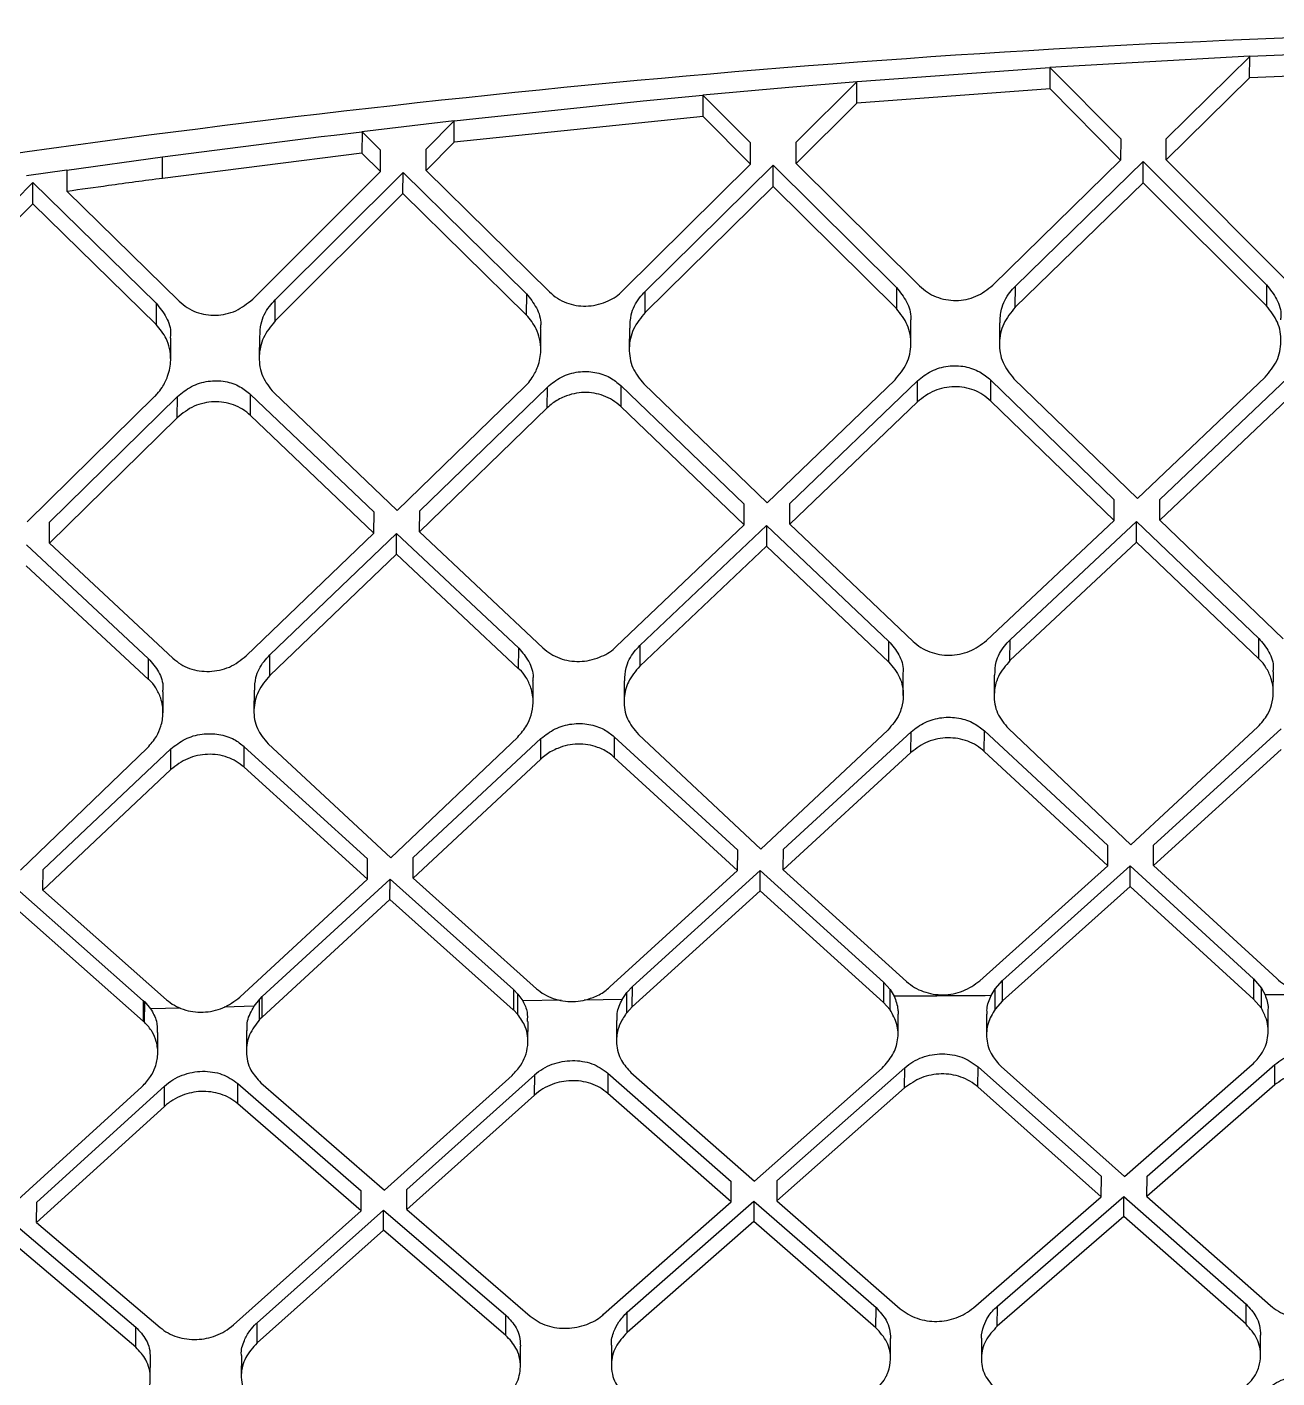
# Model space of a CAD drawing. Extents: x 943 to 1030, y 781 to 934.
# Drawn here: x 1007.614 to 1008.82, y 879.536 to 880.84 of the extents above; entities that cross this region are included whole.
import ezdxf

# ---------------------------------------------------------------- set-up
doc = ezdxf.new("R2010")
doc.units = 0
doc.header["$MEASUREMENT"] = 0
doc.layers.add('1', color=4, linetype='Continuous')

# ---------------------------------------------------------------- blocks, each defined once
blk = doc.blocks.new('AIRA')
at = {"layer": '1', "color": 3, "linetype": 'Continuous', "lineweight": 25}
for p, q in [((65.4231, 77.635), (65.616, 77.6458)), ((65.5353, 77.566), (65.6161, 77.6456)), ((65.6157, 77.6248), (65.6158, 77.6453)), ((65.616, 77.6456), (65.7647, 77.6516)), ((65.2371, 77.6211), (65.423, 77.6347)), ((65.423, 77.6348), (65.4913, 77.5657)), ((65.4232, 77.614), (65.4233, 77.6345)), ((65.7648, 77.6307), (65.6157, 77.6248)), ((65.1713, 77.6158), (65.237, 77.6213)), ((65.1784, 77.5626), (65.2372, 77.6211)), ((65.2368, 77.6003), (65.2369, 77.6209)), ((65.6157, 77.6248), (65.5352, 77.5455)), ((65.0307, 77.6024), (65.0883, 77.608)), ((65.0883, 77.6082), (65.1713, 77.6158)), ((65.1343, 77.5619), (65.0883, 77.6081)), ((65.0884, 77.5873), (65.0885, 77.6079)), ((65.4232, 77.614), (65.2368, 77.6003)), ((65.4912, 77.5453), (65.4232, 77.614)), ((64.8692, 77.5854), (65.0307, 77.6024)), ((65.2368, 77.6003), (65.1783, 77.5421)), ((64.7593, 77.573), (64.8484, 77.5834)), ((64.8485, 77.5832), (64.8213, 77.5559)), ((65.0884, 77.5873), (64.8482, 77.5625)), ((64.8482, 77.5625), (64.8483, 77.583)), ((64.8485, 77.5831), (64.8692, 77.5854)), ((65.1342, 77.5415), (65.0884, 77.5873)), ((64.567, 77.5484), (64.7201, 77.568)), ((64.7201, 77.568), (64.7325, 77.5695)), ((64.7325, 77.5695), (64.7593, 77.5727)), ((64.7594, 77.5728), (64.7773, 77.5549)), ((64.7595, 77.5727), (64.7594, 77.5521)), ((65.4913, 77.5657), (65.4912, 77.5453)), ((65.5352, 77.5455), (65.5353, 77.566)), ((64.7594, 77.5521), (64.5669, 77.5277)), ((64.7772, 77.5344), (64.7594, 77.5521)), ((64.7772, 77.5344), (64.7773, 77.5549)), ((64.8482, 77.5625), (64.8212, 77.5354)), ((64.8212, 77.5354), (64.8213, 77.556)), ((65.1342, 77.5415), (65.1343, 77.5619)), ((65.1782, 77.5421), (65.1783, 77.5626)), ((64.4748, 77.5357), (64.5669, 77.5484)), ((64.5669, 77.5277), (64.567, 77.5483)), ((65.011, 77.4196), (65.1343, 77.5415)), ((65.0327, 77.4187), (65.156, 77.5404)), ((65.1559, 77.5199), (65.156, 77.5403)), ((65.156, 77.5403), (65.275, 77.4224)), ((65.1782, 77.5421), (65.2973, 77.4239)), ((65.368, 77.4247), (65.4912, 77.5453)), ((65.3897, 77.4236), (65.513, 77.544)), ((65.5129, 77.544), (65.6319, 77.425)), ((65.5129, 77.5235), (65.513, 77.5439)), ((65.5352, 77.5455), (65.6542, 77.4263)), ((64.4359, 77.5305), (64.4747, 77.536)), ((64.475, 77.5151), (64.4751, 77.5357)), ((64.654, 77.4111), (64.7772, 77.5344)), ((64.6757, 77.4105), (64.799, 77.5335)), ((64.7989, 77.513), (64.799, 77.5335)), ((64.799, 77.5335), (64.918, 77.4164)), ((64.8212, 77.5354), (64.9403, 77.4181)), ((64.3186, 77.3992), (64.4419, 77.5236)), ((64.4418, 77.503), (64.4419, 77.5235)), ((64.4419, 77.5236), (64.5609, 77.4072)), ((64.475, 77.5151), (64.5832, 77.4091)), ((64.7989, 77.513), (64.6756, 77.3901)), ((64.9179, 77.3961), (64.7989, 77.513)), ((65.1559, 77.5199), (65.0326, 77.3984)), ((65.2749, 77.4021), (65.1559, 77.5199)), ((65.5129, 77.5235), (65.3896, 77.4033)), ((65.6319, 77.4047), (65.5129, 77.5235)), ((64.4418, 77.503), (64.3185, 77.3787)), ((64.5608, 77.3868), (64.4418, 77.503)), ((65.275, 77.4224), (65.2749, 77.4021)), ((65.3896, 77.4033), (65.3897, 77.4236)), ((65.632, 77.425), (65.6319, 77.4047)), ((64.6756, 77.3901), (64.6757, 77.4105)), ((64.918, 77.4164), (64.9179, 77.3961)), ((65.0326, 77.3984), (65.0327, 77.4187)), ((64.561, 77.4072), (64.5609, 77.3868)), ((64.9319, 77.3624), (64.932, 77.3827)), ((65.0174, 77.3832), (65.0173, 77.3629)), ((65.2889, 77.3684), (65.289, 77.3887)), ((65.3744, 77.3883), (65.3743, 77.3681)), ((64.5749, 77.3532), (64.575, 77.3735)), ((64.6604, 77.3748), (64.6603, 77.3544)), ((65.2736, 77.3332), (65.1504, 77.2147)), ((65.1721, 77.2141), (65.2953, 77.3323)), ((65.2952, 77.3121), (65.2953, 77.3323)), ((65.366, 77.3331), (65.4851, 77.2176)), ((65.366, 77.3129), (65.3661, 77.3331)), ((65.3883, 77.3344), (65.5074, 77.2187)), ((65.5074, 77.2187), (65.6306, 77.3358)), ((65.5291, 77.2179), (65.6523, 77.3348)), ((64.4363, 77.1962), (64.5596, 77.3176)), ((64.458, 77.1961), (64.5813, 77.3171)), ((64.5812, 77.2968), (64.5813, 77.3171)), ((64.6519, 77.2989), (64.652, 77.3192)), ((64.652, 77.3192), (64.7711, 77.2056)), ((64.6743, 77.321), (64.7934, 77.2072)), ((64.7934, 77.2072), (64.9166, 77.327)), ((64.8151, 77.2068), (64.9383, 77.3264)), ((64.9382, 77.3062), (64.9383, 77.3264)), ((65.009, 77.3278), (65.1281, 77.2134)), ((65.009, 77.3278), (65.009, 77.3076)), ((65.1504, 77.2147), (65.0313, 77.3294)), ((64.9382, 77.3062), (64.815, 77.1867)), ((65.128, 77.1933), (65.009, 77.3076)), ((65.2952, 77.3121), (65.172, 77.194)), ((65.485, 77.1975), (65.366, 77.3129)), ((65.6522, 77.3146), (65.529, 77.1978)), ((64.5812, 77.2968), (64.458, 77.1759)), ((64.771, 77.1855), (64.6519, 77.2989)), ((65.128, 77.1933), (65.1281, 77.2134)), ((65.172, 77.194), (65.1721, 77.2141)), ((65.485, 77.1975), (65.4851, 77.2176)), ((65.529, 77.1978), (65.5291, 77.2179)), ((64.771, 77.1855), (64.7711, 77.2056)), ((64.815, 77.1867), (64.8151, 77.2068)), ((64.4579, 77.1759), (64.458, 77.196)), ((64.815, 77.1867), (64.934, 77.0747)), ((65.0047, 77.0762), (65.128, 77.1933)), ((65.0276, 77.077), (65.1497, 77.1928)), ((65.1497, 77.1927), (65.1496, 77.1727)), ((65.1497, 77.1928), (65.2676, 77.081)), ((65.172, 77.194), (65.291, 77.081)), ((65.3617, 77.0818), (65.485, 77.1975)), ((65.3846, 77.0824), (65.5067, 77.1968)), ((65.5066, 77.1767), (65.5067, 77.1967)), ((65.5067, 77.1968), (65.6246, 77.0839)), ((65.529, 77.1978), (65.648, 77.0836)), ((64.4357, 77.1742), (64.5536, 77.0643)), ((64.4579, 77.1759), (64.577, 77.0647)), ((64.6477, 77.067), (64.771, 77.1855)), ((64.6706, 77.068), (64.7927, 77.1852)), ((64.7926, 77.1651), (64.7927, 77.1852)), ((64.7927, 77.1852), (64.9106, 77.0745)), ((65.5066, 77.1767), (65.3845, 77.0625)), ((65.6245, 77.064), (65.5066, 77.1767)), ((64.7926, 77.1651), (64.6705, 77.0481)), ((64.9105, 77.0545), (64.7926, 77.1651)), ((65.1496, 77.1727), (65.0275, 77.0571)), ((65.1496, 77.1727), (65.2675, 77.0611)), ((64.5535, 77.0443), (64.4356, 77.154)), ((65.3845, 77.0625), (65.3846, 77.0824)), ((65.6245, 77.064), (65.6246, 77.0839)), ((64.9105, 77.0545), (64.9106, 77.0745)), ((65.0276, 77.077), (65.0275, 77.0571)), ((65.2675, 77.0611), (65.2676, 77.0811)), ((64.5535, 77.0443), (64.5536, 77.0643)), ((64.6705, 77.0481), (64.6706, 77.068)), ((65.0124, 77.043), (65.0123, 77.0231)), ((65.2815, 77.0288), (65.2816, 77.0487)), ((65.3694, 77.0485), (65.3693, 77.0287)), ((65.6385, 77.0316), (65.6386, 77.0515)), ((64.5675, 77.0122), (64.5676, 77.0322)), ((64.6553, 77.0338), (64.6552, 77.0138)), ((64.9245, 77.0224), (64.9246, 77.0423)), ((65.026, 76.9913), (65.1442, 76.8804)), ((65.1442, 76.8804), (65.2666, 76.9954)), ((65.1659, 76.8804), (65.2891, 76.9937)), ((65.289, 76.9739), (65.2891, 76.9937)), ((65.3597, 76.9747), (65.3598, 76.9946)), ((65.3598, 76.9946), (65.4789, 76.8842)), ((65.383, 76.9968), (65.5012, 76.8847)), ((65.5012, 76.8847), (65.6236, 76.9984)), ((65.5229, 76.8845), (65.6461, 76.9965)), ((64.4301, 76.8604), (64.5526, 76.9784)), ((64.6457, 76.9596), (64.6458, 76.9794)), ((64.6458, 76.9794), (64.7649, 76.8712)), ((64.6689, 76.9822), (64.7871, 76.8722)), ((64.7872, 76.8722), (64.9096, 76.9887)), ((64.8089, 76.8725), (64.9321, 76.9873)), ((64.932, 76.9674), (64.9321, 76.9873)), ((65.0028, 76.9888), (65.0027, 76.969)), ((65.0028, 76.9888), (65.1219, 76.8796)), ((64.4518, 76.8608), (64.5751, 76.9772)), ((64.575, 76.9573), (64.5751, 76.9772)), ((64.932, 76.9674), (64.8088, 76.8527)), ((65.1218, 76.8599), (65.0027, 76.969)), ((65.289, 76.9739), (65.1658, 76.8606)), ((65.4788, 76.8645), (65.3597, 76.9747)), ((65.646, 76.9766), (65.5228, 76.8648)), ((64.575, 76.9573), (64.4517, 76.841)), ((64.7648, 76.8515), (64.6457, 76.9596)), ((65.1218, 76.8599), (65.1219, 76.8796)), ((65.1658, 76.8606), (65.1659, 76.8804)), ((65.4788, 76.8645), (65.4789, 76.8842)), ((65.5228, 76.8648), (65.5229, 76.8845)), ((64.4517, 76.841), (64.4518, 76.8608)), ((64.7648, 76.8515), (64.7649, 76.8712)), ((64.8088, 76.8527), (64.8089, 76.8725)), ((65.1658, 76.8606), (65.2848, 76.7527)), ((65.3555, 76.7536), (65.4788, 76.8645)), ((65.3773, 76.7537), (65.5005, 76.8643)), ((65.5004, 76.8445), (65.5005, 76.8642)), ((65.5005, 76.8643), (65.6195, 76.7554)), ((65.5228, 76.8648), (65.6418, 76.7556)), ((64.6415, 76.7377), (64.7648, 76.8515)), ((64.6632, 76.7383), (64.7865, 76.8517)), ((64.7864, 76.832), (64.7865, 76.8517)), ((64.7865, 76.8517), (64.9055, 76.7452)), ((64.8088, 76.8527), (64.9278, 76.7459)), ((64.9985, 76.7476), (65.1218, 76.8599)), ((65.0203, 76.7479), (65.1435, 76.8599)), ((65.1434, 76.8402), (65.1435, 76.8599)), ((65.1435, 76.8599), (65.2625, 76.7522)), ((64.4295, 76.8398), (64.5485, 76.7343)), ((64.4517, 76.841), (64.5708, 76.7353)), ((65.1434, 76.8402), (65.0202, 76.7283)), ((65.2624, 76.7327), (65.1434, 76.8402)), ((65.5004, 76.8445), (65.3772, 76.7341)), ((65.6194, 76.7358), (65.5004, 76.8445)), ((64.7864, 76.832), (64.6632, 76.7186)), ((64.9054, 76.7256), (64.7864, 76.832)), ((64.5484, 76.7147), (64.4294, 76.82)), ((64.9055, 76.7452), (64.9099, 76.7407)), ((64.9055, 76.7452), (64.9055, 76.7256)), ((65.015, 76.7424), (65.0203, 76.7479)), ((65.0202, 76.7283), (65.0203, 76.7479)), ((65.2625, 76.7523), (65.2689, 76.7452)), ((65.2625, 76.7523), (65.2625, 76.7327)), ((65.2688, 76.7256), (65.2689, 76.7452)), ((65.2689, 76.7452), (65.2728, 76.7386)), ((65.3663, 76.7393), (65.3702, 76.7459)), ((65.3701, 76.7263), (65.3702, 76.746)), ((65.3702, 76.7459), (65.3773, 76.7537)), ((65.3772, 76.7341), (65.3773, 76.7537)), ((65.6195, 76.7554), (65.6194, 76.7358)), ((65.6195, 76.7554), (65.6271, 76.7465)), ((65.627, 76.727), (65.6271, 76.7465)), ((65.6271, 76.7465), (65.6305, 76.7399)), ((64.5485, 76.7343), (64.5484, 76.7147)), ((64.5485, 76.7344), (64.5498, 76.7331)), ((64.5497, 76.7135), (64.5498, 76.7331)), ((64.5498, 76.7332), (64.5555, 76.7265)), ((64.6553, 76.7289), (64.6608, 76.7359)), ((64.6606, 76.7162), (64.6607, 76.7358)), ((64.6608, 76.7359), (64.6632, 76.7383)), ((64.6631, 76.7186), (64.6632, 76.7383)), ((64.9098, 76.7211), (64.9099, 76.7407)), ((64.9099, 76.7407), (64.9145, 76.7341)), ((64.9514, 76.7347), (64.9145, 76.7341)), ((65.0104, 76.7356), (64.9739, 76.735)), ((65.0104, 76.7356), (65.015, 76.7424)), ((65.0149, 76.7227), (65.015, 76.7424)), ((65.2688, 76.7256), (65.2625, 76.7327)), ((65.3772, 76.7341), (65.3701, 76.7263)), ((65.627, 76.727), (65.6194, 76.7358)), ((64.5844, 76.7272), (64.5555, 76.7265)), ((64.6553, 76.7289), (64.6265, 76.7282)), ((64.6631, 76.7186), (64.6606, 76.7162)), ((64.9098, 76.7211), (64.9055, 76.7256)), ((65.0202, 76.7283), (65.0149, 76.7227)), ((65.2765, 76.7017), (65.2766, 76.7214)), ((65.362, 76.7213), (65.3619, 76.7017)), ((65.6335, 76.7048), (65.6336, 76.7244)), ((64.5497, 76.7135), (64.5484, 76.7147)), ((64.648, 76.7055), (64.6479, 76.6858)), ((64.9195, 76.6948), (64.9196, 76.7144)), ((65.005, 76.7153), (65.0049, 76.6957)), ((64.5625, 76.684), (64.5626, 76.7036)), ((65.0189, 76.665), (65.138, 76.5601)), ((65.138, 76.5601), (65.2612, 76.6694)), ((65.1597, 76.5606), (65.283, 76.6697)), ((65.2829, 76.6502), (65.283, 76.6697)), ((65.3536, 76.6511), (65.3537, 76.6706)), ((65.3537, 76.6706), (65.4727, 76.5647)), ((65.3759, 76.6709), (65.495, 76.5647)), ((65.495, 76.5647), (65.6182, 76.6727)), ((65.5167, 76.565), (65.6399, 76.6727)), ((65.6399, 76.6532), (65.6399, 76.6727)), ((64.4457, 76.54), (64.5689, 76.652)), ((64.5688, 76.6324), (64.5689, 76.652)), ((64.6396, 76.6545), (64.7587, 76.551)), ((64.6396, 76.6349), (64.6396, 76.6545)), ((64.6619, 76.6552), (64.781, 76.5515)), ((64.781, 76.5515), (64.9042, 76.6623)), ((64.8027, 76.5523), (64.926, 76.6628)), ((64.9259, 76.6433), (64.926, 76.6628)), ((64.9967, 76.6645), (64.9966, 76.6449)), ((64.9967, 76.6645), (65.1157, 76.5598)), ((65.6399, 76.6532), (65.5166, 76.5455)), ((64.424, 76.5389), (64.5472, 76.6513)), ((64.9259, 76.6433), (64.8026, 76.5328)), ((65.1156, 76.5403), (64.9966, 76.6449)), ((65.2829, 76.6502), (65.1596, 76.5411)), ((65.4726, 76.5452), (65.3536, 76.6511)), ((64.5688, 76.6324), (64.4456, 76.5204)), ((64.7586, 76.5315), (64.6396, 76.6349)), ((65.4726, 76.5452), (65.4727, 76.5647)), ((65.5166, 76.5455), (65.5167, 76.565)), ((64.7586, 76.5315), (64.7587, 76.551)), ((64.8026, 76.5328), (64.8027, 76.5523)), ((65.1156, 76.5403), (65.1157, 76.5598)), ((65.1597, 76.5606), (65.1596, 76.5411)), ((64.4456, 76.5204), (64.4457, 76.5399)), ((64.9924, 76.4318), (65.1156, 76.5403)), ((65.0153, 76.4337), (65.1374, 76.5409)), ((65.1374, 76.5409), (65.1373, 76.5214)), ((65.1374, 76.5409), (65.2553, 76.4382)), ((65.1596, 76.5411), (65.2787, 76.4372)), ((65.3494, 76.4381), (65.4726, 76.5452)), ((65.3723, 76.4397), (65.4944, 76.5455)), ((65.4943, 76.5261), (65.4944, 76.5455)), ((65.4944, 76.5455), (65.6123, 76.4415)), ((65.5166, 76.5455), (65.6357, 76.4403)), ((64.6354, 76.4215), (64.7586, 76.5315)), ((64.6583, 76.4236), (64.7803, 76.5323)), ((64.7803, 76.5323), (64.8983, 76.4308)), ((64.7803, 76.5128), (64.7803, 76.5322)), ((64.8026, 76.5328), (64.9217, 76.4301)), ((65.4943, 76.5261), (65.3722, 76.4203)), ((65.6122, 76.4221), (65.4943, 76.5261)), ((64.4233, 76.5197), (64.5413, 76.4194)), ((64.4456, 76.5204), (64.5647, 76.419)), ((64.7803, 76.5128), (64.6582, 76.4042)), ((64.8982, 76.4114), (64.7803, 76.5128)), ((65.1373, 76.5214), (65.0152, 76.4142)), ((65.2552, 76.4188), (65.1373, 76.5214)), ((64.5412, 76.4), (64.4232, 76.5001)), ((64.8982, 76.4114), (64.8983, 76.4308)), ((65.0152, 76.4142), (65.0153, 76.4337)), ((65.2552, 76.4188), (65.2553, 76.4382)), ((65.3722, 76.4203), (65.3723, 76.4397)), ((65.6122, 76.4221), (65.6123, 76.4415)), ((64.5412, 76.4), (64.5413, 76.4194)), ((64.6582, 76.4042), (64.6583, 76.4236)), ((65.2692, 76.3889), (65.2693, 76.4083)), ((65.3571, 76.4083), (65.357, 76.389)), ((65.6262, 76.3921), (65.6263, 76.4115)), ((64.6431, 76.3919), (64.643, 76.3725)), ((64.9122, 76.3817), (64.9123, 76.4011)), ((65.0001, 76.4021), (65, 76.3827)), ((64.5552, 76.3704), (64.5553, 76.3899))]:
    blk.add_line(p, q, dxfattribs=at)
for points, knots in [([(63.2283, 77.3166), (63.4746, 77.3733), (63.9672, 77.4865), (64.7177, 77.5975), (65.4732, 77.6638), (66.2315, 77.6787), (66.9891, 77.6412), (67.7423, 77.5527), (68.4891, 77.4199), (68.9782, 77.2927), (69.2227, 77.2292)], [0, 0, 0, 0, 0.125001, 0.250001, 0.375003, 0.499997, 0.624991, 0.749994, 0.874996, 1, 1, 1, 1]), ([(64.5669, 77.5277), (64.5496, 77.5254), (64.5189, 77.5213), (64.4883, 77.517), (64.475, 77.5151)], [0, 0, 0, 0, 0.564914, 1, 1, 1, 1]), ([(65.275, 77.4224), (65.2785, 77.418), (65.2856, 77.4092), (65.2895, 77.3968), (65.2886, 77.39), (65.2884, 77.3887)], [0, 0, 0, 0, 0.446392, 0.891842, 1, 1, 1, 1]), ([(65.2973, 77.4239), (65.2997, 77.4218), (65.3045, 77.4176), (65.3132, 77.4132), (65.3225, 77.4105), (65.3324, 77.4096), (65.3423, 77.4107), (65.3551, 77.4145), (65.3628, 77.4206), (65.368, 77.4247)], [0, 0, 0, 0, 0.128792, 0.251243, 0.375718, 0.499275, 0.622345, 0.748046, 1, 1, 1, 1]), ([(65.375, 77.3883), (65.3751, 77.3927), (65.3755, 77.403), (65.3818, 77.4152), (65.3879, 77.4217), (65.3897, 77.4236)], [0, 0, 0, 0, 0.343289, 0.804653, 1, 1, 1, 1]), ([(65.632, 77.425), (65.6355, 77.4205), (65.6426, 77.4116), (65.6465, 77.3992), (65.6456, 77.3925), (65.6454, 77.3912)], [0, 0, 0, 0, 0.448392, 0.895874, 1, 1, 1, 1]), ([(64.5832, 77.4091), (64.5857, 77.407), (64.5906, 77.4028), (64.5994, 77.3985), (64.6088, 77.396), (64.6185, 77.3954), (64.6283, 77.3967), (64.6412, 77.4007), (64.6488, 77.407), (64.654, 77.4111)], [0, 0, 0, 0, 0.129434, 0.255139, 0.377873, 0.498524, 0.62131, 0.747462, 1, 1, 1, 1]), ([(64.661, 77.3747), (64.6611, 77.379), (64.6614, 77.3893), (64.6676, 77.4016), (64.6738, 77.4084), (64.6757, 77.4105)], [0, 0, 0, 0, 0.330975, 0.792032, 1, 1, 1, 1]), ([(64.918, 77.4164), (64.9215, 77.412), (64.9285, 77.4033), (64.9325, 77.3909), (64.9316, 77.3841), (64.9314, 77.3828)], [0, 0, 0, 0, 0.444415, 0.887856, 1, 1, 1, 1]), ([(64.9403, 77.4181), (64.9427, 77.416), (64.9476, 77.4118), (64.9564, 77.4075), (64.9658, 77.4049), (64.9755, 77.4042), (64.9854, 77.4053), (64.9973, 77.4093), (65.0062, 77.414), (65.0105, 77.419), (65.011, 77.4196)], [0, 0, 0, 0, 0.129844, 0.255699, 0.378287, 0.498422, 0.621796, 0.74847, 0.972363, 1, 1, 1, 1]), ([(65.018, 77.3831), (65.0181, 77.3875), (65.0184, 77.3978), (65.0247, 77.4101), (65.0308, 77.4167), (65.0327, 77.4187)], [0, 0, 0, 0, 0.337055, 0.798126, 1, 1, 1, 1]), ([(64.561, 77.4072), (64.5645, 77.4028), (64.5715, 77.3941), (64.5754, 77.3818), (64.5746, 77.375), (64.5744, 77.3736)], [0, 0, 0, 0, 0.442868, 0.884725, 1, 1, 1, 1]), ([(64.9166, 77.327), (64.9169, 77.3273), (64.9177, 77.328), (64.9203, 77.3307), (64.9247, 77.3366), (64.9301, 77.3474), (64.9325, 77.3603), (64.9312, 77.3726), (64.9273, 77.3847), (64.9215, 77.3918), (64.9179, 77.3961)], [0, 0, 0, 0, 0.014107, 0.042042, 0.139682, 0.293012, 0.50183, 0.652143, 0.785338, 1, 1, 1, 1]), ([(65.0326, 77.3984), (65.0284, 77.3932), (65.0199, 77.3828), (65.0162, 77.3637), (65.0191, 77.3445), (65.0273, 77.3344), (65.0313, 77.3294)], [0, 0, 0, 0, 0.249621, 0.501695, 0.752947, 1, 1, 1, 1]), ([(65.2736, 77.3332), (65.2778, 77.3383), (65.2863, 77.3486), (65.29, 77.3677), (65.287, 77.3868), (65.2789, 77.3971), (65.2749, 77.4021)], [0, 0, 0, 0, 0.249301, 0.501307, 0.752578, 1, 1, 1, 1]), ([(65.3896, 77.4033), (65.3854, 77.3982), (65.3769, 77.3879), (65.3732, 77.3688), (65.3762, 77.3496), (65.3843, 77.3395), (65.3883, 77.3344)], [0, 0, 0, 0, 0.249374, 0.501391, 0.752667, 1, 1, 1, 1]), ([(65.6306, 77.3358), (65.6348, 77.3409), (65.6433, 77.3511), (65.647, 77.3702), (65.644, 77.3894), (65.6359, 77.3996), (65.6319, 77.4047)], [0, 0, 0, 0, 0.249009, 0.500988, 0.752315, 1, 1, 1, 1]), ([(64.5596, 77.3176), (64.5597, 77.3176), (64.56, 77.3179), (64.5608, 77.3186), (64.5632, 77.3212), (64.5676, 77.3272), (64.573, 77.338), (64.5755, 77.3509), (64.5742, 77.3633), (64.5703, 77.3754), (64.5645, 77.3824), (64.5609, 77.3868)], [0, 0, 0, 0, 0.005011, 0.013496, 0.041018, 0.138392, 0.292168, 0.502128, 0.651073, 0.783753, 1, 1, 1, 1]), ([(64.6756, 77.3901), (64.6714, 77.3849), (64.6632, 77.3748), (64.6605, 77.3619), (64.6601, 77.3493), (64.6621, 77.336), (64.6703, 77.326), (64.6743, 77.321)], [0, 0, 0, 0, 0.249826, 0.487158, 0.502141, 0.753305, 1, 1, 1, 1]), ([(65.2953, 77.3323), (65.2996, 77.3358), (65.3081, 77.3426), (65.3245, 77.3473), (65.3409, 77.3469), (65.3554, 77.3419), (65.3626, 77.3359), (65.366, 77.3331)], [0, 0, 0, 0, 0.2125591, 0.4255823, 0.6281828, 0.8240769, 1, 1, 1, 1]), ([(64.5813, 77.3171), (64.5856, 77.3206), (64.5942, 77.3277), (64.6108, 77.3328), (64.6273, 77.3325), (64.6417, 77.3277), (64.6487, 77.3219), (64.652, 77.3192)], [0, 0, 0, 0, 0.215236, 0.43098, 0.635009, 0.830481, 1, 1, 1, 1]), ([(64.9383, 77.3264), (64.9426, 77.3299), (64.9512, 77.3369), (64.9677, 77.3417), (64.9841, 77.3414), (64.9986, 77.3365), (65.0057, 77.3306), (65.0091, 77.3278)], [0, 0, 0, 0, 0.213981, 0.428447, 0.631866, 0.827661, 1, 1, 1, 1]), ([(65.009, 77.3076), (65.0065, 77.3097), (65.0016, 77.3139), (64.9927, 77.3182), (64.9834, 77.3207), (64.9737, 77.3214), (64.9638, 77.3203), (64.9534, 77.3168), (64.9446, 77.3122), (64.9399, 77.3077), (64.9382, 77.3062)], [0, 0, 0, 0, 0.130382, 0.256452, 0.378872, 0.498369, 0.621562, 0.748308, 0.912219, 1, 1, 1, 1]), ([(65.366, 77.3129), (65.3635, 77.315), (65.3587, 77.3192), (65.35, 77.3235), (65.3407, 77.3262), (65.3308, 77.327), (65.3209, 77.3259), (65.3081, 77.3222), (65.3004, 77.3162), (65.2952, 77.3121)], [0, 0, 0, 0, 0.129038, 0.251242, 0.37596, 0.499366, 0.622244, 0.748169, 1, 1, 1, 1]), ([(64.6519, 77.2989), (64.6495, 77.301), (64.6446, 77.3052), (64.6357, 77.3094), (64.6263, 77.3118), (64.6166, 77.3124), (64.6069, 77.3112), (64.594, 77.3071), (64.5864, 77.301), (64.5812, 77.2968)], [0, 0, 0, 0, 0.129984, 0.255949, 0.378591, 0.498667, 0.621257, 0.747618, 1, 1, 1, 1]), ([(65.3699, 77.0485), (65.3701, 77.0528), (65.3705, 77.0626), (65.3767, 77.0743), (65.3827, 77.0805), (65.3846, 77.0824)], [0, 0, 0, 0, 0.343912, 0.795785, 1, 1, 1, 1]), ([(65.6246, 77.0839), (65.6281, 77.0797), (65.6351, 77.0713), (65.6391, 77.0594), (65.6382, 77.0528), (65.638, 77.0515)], [0, 0, 0, 0, 0.445398, 0.890087, 1, 1, 1, 1]), ([(64.9106, 77.0745), (64.9141, 77.0703), (64.9211, 77.0621), (64.9251, 77.0503), (64.9242, 77.0437), (64.924, 77.0423)], [0, 0, 0, 0, 0.441626, 0.882481, 1, 1, 1, 1]), ([(64.934, 77.0747), (64.9364, 77.0726), (64.9412, 77.0686), (64.95, 77.0645), (64.9594, 77.062), (64.9692, 77.0614), (64.9791, 77.0625), (64.9911, 77.0664), (64.9998, 77.0709), (65.0043, 77.0757), (65.0047, 77.0762)], [0, 0, 0, 0, 0.126311, 0.251167, 0.375186, 0.498919, 0.622289, 0.74897, 0.973176, 1, 1, 1, 1]), ([(65.0129, 77.0429), (65.013, 77.0471), (65.0134, 77.0569), (65.0197, 77.0687), (65.0257, 77.075), (65.0276, 77.077)], [0, 0, 0, 0, 0.338222, 0.789856, 1, 1, 1, 1]), ([(65.2676, 77.081), (65.2711, 77.0769), (65.2781, 77.0685), (65.2821, 77.0567), (65.2812, 77.0501), (65.281, 77.0488)], [0, 0, 0, 0, 0.443396, 0.886051, 1, 1, 1, 1]), ([(65.291, 77.081), (65.2935, 77.0789), (65.2982, 77.0749), (65.307, 77.0707), (65.3163, 77.0681), (65.3262, 77.0674), (65.336, 77.0684), (65.3488, 77.072), (65.3566, 77.0779), (65.3617, 77.0818)], [0, 0, 0, 0, 0.128299, 0.251013, 0.375651, 0.499562, 0.6228, 0.748661, 1, 1, 1, 1]), ([(64.5536, 77.0643), (64.5571, 77.0602), (64.564, 77.0521), (64.568, 77.0403), (64.5672, 77.0336), (64.567, 77.0322)], [0, 0, 0, 0, 0.439852, 0.878901, 1, 1, 1, 1]), ([(64.577, 77.0647), (64.5794, 77.0627), (64.5842, 77.0588), (64.593, 77.0547), (64.6024, 77.0523), (64.6122, 77.0518), (64.6221, 77.053), (64.6349, 77.0569), (64.6426, 77.063), (64.6477, 77.067)], [0, 0, 0, 0, 0.127637, 0.250622, 0.374847, 0.499033, 0.621901, 0.748228, 1, 1, 1, 1]), ([(64.6559, 77.0338), (64.656, 77.0379), (64.6564, 77.0477), (64.6626, 77.0595), (64.6686, 77.066), (64.6706, 77.068)], [0, 0, 0, 0, 0.332253, 0.783659, 1, 1, 1, 1]), ([(65.0275, 77.0571), (65.0233, 77.0522), (65.0156, 77.0431), (65.0127, 77.031), (65.0123, 77.025), (65.0121, 77.0181), (65.014, 77.0057), (65.022, 76.9961), (65.026, 76.9913)], [0, 0, 0, 0, 0.249588, 0.464697, 0.497288, 0.501478, 0.752409, 1, 1, 1, 1]), ([(65.2675, 77.0611), (65.2715, 77.0563), (65.2796, 77.0467), (65.2823, 77.0305), (65.2805, 77.0185), (65.2764, 77.0069), (65.2708, 77.0003), (65.2666, 76.9954)], [0, 0, 0, 0, 0.248663, 0.49859, 0.660728, 0.749982, 1, 1, 1, 1]), ([(65.3845, 77.0625), (65.3803, 77.0576), (65.372, 77.0478), (65.3682, 77.0296), (65.371, 77.0113), (65.379, 77.0016), (65.383, 76.9968)], [0, 0, 0, 0, 0.249507, 0.500982, 0.752049, 1, 1, 1, 1]), ([(65.6236, 76.9984), (65.6271, 77.0023), (65.6328, 77.0088), (65.6374, 77.0203), (65.6392, 77.0322), (65.6372, 77.0448), (65.632, 77.0554), (65.6275, 77.0617), (65.6248, 77.0638), (65.6245, 77.064)], [0, 0, 0, 0, 0.203079, 0.340029, 0.500388, 0.704925, 0.856395, 0.98377, 1, 1, 1, 1]), ([(64.5526, 76.9784), (64.5557, 76.9819), (64.5612, 76.9883), (64.5661, 76.9998), (64.5682, 77.0123), (64.5663, 77.0252), (64.5612, 77.0357), (64.5566, 77.0422), (64.5538, 77.0441), (64.5535, 77.0443)], [0, 0, 0, 0, 0.18099, 0.323704, 0.501002, 0.702636, 0.85293, 0.982008, 1, 1, 1, 1]), ([(64.6705, 77.0481), (64.6663, 77.0431), (64.658, 77.0332), (64.6541, 77.0148), (64.657, 76.9965), (64.665, 76.9869), (64.6689, 76.9822)], [0, 0, 0, 0, 0.249919, 0.501444, 0.752505, 1, 1, 1, 1]), ([(64.9096, 76.9887), (64.9128, 76.9924), (64.9185, 76.9988), (64.9232, 77.0103), (64.9252, 77.0226), (64.9233, 77.0353), (64.9182, 77.0459), (64.9136, 77.0523), (64.9108, 77.0543), (64.9105, 77.0545)], [0, 0, 0, 0, 0.189892, 0.330263, 0.500701, 0.702916, 0.853492, 0.982352, 1, 1, 1, 1]), ([(65.2891, 76.9937), (65.2934, 76.9971), (65.302, 77.0037), (65.3185, 77.0082), (65.3351, 77.0077), (65.3495, 77.0029), (65.3566, 76.9972), (65.3598, 76.9946)], [0, 0, 0, 0, 0.213407, 0.427174, 0.632757, 0.83288, 1, 1, 1, 1]), ([(64.5751, 76.9772), (64.5794, 76.9806), (64.5881, 76.9875), (64.6048, 76.9923), (64.6214, 76.992), (64.6357, 76.9874), (64.6427, 76.9819), (64.6458, 76.9795)], [0, 0, 0, 0, 0.216045, 0.432487, 0.639618, 0.839487, 1, 1, 1, 1]), ([(64.9321, 76.9873), (64.9364, 76.9907), (64.9451, 76.9974), (64.9617, 77.0021), (64.9783, 77.0017), (64.9926, 76.997), (64.9997, 76.9914), (65.0028, 76.9889)], [0, 0, 0, 0, 0.214813, 0.430004, 0.636465, 0.836577, 1, 1, 1, 1]), ([(65.0027, 76.969), (65.0012, 76.9704), (64.9966, 76.9746), (64.9879, 76.9786), (64.9774, 76.9815), (64.9675, 76.9821), (64.9576, 76.981), (64.9472, 76.9777), (64.9384, 76.9732), (64.9336, 76.9689), (64.932, 76.9674)], [0, 0, 0, 0, 0.083682, 0.249742, 0.374636, 0.498892, 0.622026, 0.748796, 0.914, 1, 1, 1, 1]), ([(65.3597, 76.9747), (65.3573, 76.9768), (65.3525, 76.9807), (65.3438, 76.9849), (65.3344, 76.9875), (65.3246, 76.9882), (65.3147, 76.9872), (65.3019, 76.9836), (65.2942, 76.9778), (65.289, 76.9739)], [0, 0, 0, 0, 0.128605, 0.251016, 0.375929, 0.49965, 0.622649, 0.74878, 1, 1, 1, 1]), ([(64.6457, 76.9596), (64.6433, 76.9615), (64.6385, 76.9654), (64.6297, 76.9694), (64.6203, 76.9718), (64.6105, 76.9723), (64.6006, 76.9711), (64.5879, 76.9672), (64.5801, 76.9612), (64.575, 76.9573)], [0, 0, 0, 0, 0.127928, 0.250665, 0.375171, 0.499171, 0.621774, 0.748373, 1, 1, 1, 1]), ([(64.9278, 76.7459), (64.9302, 76.744), (64.935, 76.7402), (64.9438, 76.7363), (64.9532, 76.7339), (64.963, 76.7333), (64.9729, 76.7344), (64.9834, 76.7376), (64.9922, 76.742), (64.9969, 76.7461), (64.9985, 76.7476)], [0, 0, 0, 0, 0.125881, 0.250752, 0.375071, 0.49916, 0.622428, 0.749086, 0.914423, 1, 1, 1, 1]), ([(65.2848, 76.7527), (65.2873, 76.7508), (65.2921, 76.7469), (65.3008, 76.7429), (65.3102, 76.7405), (65.32, 76.7397), (65.3298, 76.7408), (65.3426, 76.7442), (65.3504, 76.7499), (65.3555, 76.7536)], [0, 0, 0, 0, 0.127859, 0.250867, 0.375628, 0.499888, 0.623247, 0.749251, 1, 1, 1, 1]), ([(65.6418, 76.7556), (65.6442, 76.7536), (65.649, 76.7497), (65.6577, 76.7456), (65.6671, 76.7431), (65.68, 76.742), (65.6931, 76.7443), (65.7049, 76.7497), (65.7099, 76.7537), (65.7125, 76.7557)], [0, 0, 0, 0, 0.126321, 0.251496, 0.375952, 0.500106, 0.740427, 0.867785, 1, 1, 1, 1]), ([(64.5708, 76.7353), (64.5733, 76.7334), (64.5781, 76.7296), (64.5869, 76.7258), (64.5963, 76.7235), (64.6061, 76.723), (64.6159, 76.7243), (64.6286, 76.728), (64.6364, 76.7338), (64.6415, 76.7377)], [0, 0, 0, 0, 0.127665, 0.253164, 0.37695, 0.499554, 0.622436, 0.748958, 1, 1, 1, 1]), ([(64.9145, 76.7341), (64.9163, 76.7305), (64.9194, 76.7242), (64.9189, 76.7174), (64.9187, 76.7144)], [0, 0, 0, 0, 0.568786, 1, 1, 1, 1]), ([(65.0056, 76.7153), (65.0055, 76.7176), (65.0051, 76.7246), (65.0083, 76.7312), (65.0104, 76.7356)], [0, 0, 0, 0, 0.325846, 1, 1, 1, 1]), ([(65.3665, 76.7392), (65.3509, 76.7391), (65.3197, 76.7389), (65.2884, 76.7387), (65.2728, 76.7386)], [0, 0, 0, 0, 0.499975, 1, 1, 1, 1]), ([(65.2728, 76.7386), (65.2744, 76.7343), (65.2761, 76.7297), (65.2765, 76.7239), (65.2767, 76.7224), (65.2766, 76.7214), (65.2766, 76.7214)], [0, 0, 0, 0, 0.74945, 0.836625, 0.990327, 1, 1, 1, 1]), ([(65.3625, 76.7213), (65.3624, 76.723), (65.3619, 76.7291), (65.3644, 76.735), (65.3663, 76.7393)], [0, 0, 0, 0, 0.277055, 1, 1, 1, 1]), ([(65.6305, 76.7399), (65.6321, 76.7357), (65.634, 76.7306), (65.6333, 76.7254), (65.6332, 76.7244)], [0, 0, 0, 0, 0.819762, 1, 1, 1, 1]), ([(65.7228, 76.7398), (65.7074, 76.7398), (65.6767, 76.7399), (65.646, 76.7399), (65.6306, 76.7399)], [0, 0, 0, 0, 0.4999853, 1, 1, 1, 1]), ([(64.5555, 76.7265), (64.5578, 76.7226), (64.562, 76.7154), (64.5618, 76.7073), (64.5617, 76.7036)], [0, 0, 0, 0, 0.540308, 1, 1, 1, 1]), ([(64.6486, 76.7054), (64.6485, 76.7086), (64.6484, 76.7168), (64.6527, 76.7243), (64.6553, 76.7289)], [0, 0, 0, 0, 0.385158, 1, 1, 1, 1]), ([(64.9042, 76.6623), (64.9073, 76.6655), (64.9125, 76.6711), (64.9174, 76.6811), (64.9203, 76.6935), (64.9187, 76.7081), (64.9125, 76.7172), (64.9098, 76.7211)], [0, 0, 0, 0, 0.19081, 0.331034, 0.500947, 0.787682, 1, 1, 1, 1]), ([(65.0149, 76.7227), (65.0149, 76.7227), (65.0148, 76.7227), (65.0147, 76.7225), (65.0142, 76.7219), (65.0126, 76.7196), (65.0093, 76.7145), (65.0055, 76.7052), (65.0041, 76.6918), (65.0081, 76.6768), (65.0156, 76.6687), (65.0189, 76.665)], [0, 0, 0, 0, 0.00098, 0.002906, 0.009598, 0.034341, 0.1292, 0.284426, 0.499764, 0.773251, 1, 1, 1, 1]), ([(65.3701, 76.7263), (65.3675, 76.7217), (65.3623, 76.7126), (65.3612, 76.6969), (65.3656, 76.6821), (65.3728, 76.6744), (65.3759, 76.6709)], [0, 0, 0, 0, 0.250625, 0.5011422, 0.7776648, 1, 1, 1, 1]), ([(65.6182, 76.6727), (65.6213, 76.6759), (65.6287, 76.6835), (65.6342, 76.6989), (65.6335, 76.7146), (65.6288, 76.7235), (65.627, 76.727)], [0, 0, 0, 0, 0.212275, 0.499469, 0.806062, 1, 1, 1, 1]), ([(64.5472, 76.6513), (64.5502, 76.6544), (64.5556, 76.6602), (64.5607, 76.6709), (64.5631, 76.6825), (64.5617, 76.6941), (64.5574, 76.705), (64.5524, 76.7105), (64.5497, 76.7135)], [0, 0, 0, 0, 0.174172, 0.317789, 0.498856, 0.685331, 0.831049, 1, 1, 1, 1]), ([(64.6606, 76.7162), (64.657, 76.7114), (64.6497, 76.702), (64.6468, 76.6845), (64.6504, 76.6678), (64.6583, 76.6591), (64.6619, 76.6552)], [0, 0, 0, 0, 0.248912, 0.49913, 0.773498, 1, 1, 1, 1]), ([(65.283, 76.6697), (65.2855, 76.6717), (65.2906, 76.6757), (65.2996, 76.6799), (65.3092, 76.6825), (65.3191, 76.6833), (65.3289, 76.6825), (65.3413, 76.6794), (65.3487, 76.6741), (65.3537, 76.6706)], [0, 0, 0, 0, 0.130399, 0.258616, 0.384976, 0.50982, 0.633498, 0.756374, 1, 1, 1, 1]), ([(65.6399, 76.6727), (65.6425, 76.6747), (65.6475, 76.6786), (65.6564, 76.6826), (65.666, 76.6851), (65.6759, 76.6859), (65.6856, 76.685), (65.6982, 76.6818), (65.7057, 76.6764), (65.7107, 76.6728)], [0, 0, 0, 0, 0.128708, 0.255712, 0.381343, 0.505948, 0.629879, 0.753494, 1, 1, 1, 1]), ([(64.5689, 76.652), (64.5715, 76.6541), (64.5767, 76.6583), (64.5859, 76.6627), (64.5956, 76.6654), (64.6056, 76.6665), (64.6153, 76.6658), (64.6275, 76.6629), (64.6348, 76.6578), (64.6396, 76.6545)], [0, 0, 0, 0, 0.133702, 0.264286, 0.392063, 0.517365, 0.640545, 0.761975, 1, 1, 1, 1]), ([(64.9259, 76.6628), (64.9285, 76.6649), (64.9336, 76.669), (64.9428, 76.6732), (64.9525, 76.6759), (64.9624, 76.6768), (64.9721, 76.6761), (64.9844, 76.6731), (64.9918, 76.6679), (64.9967, 76.6645)], [0, 0, 0, 0, 0.132071, 0.261487, 0.388566, 0.513643, 0.63707, 0.759214, 1, 1, 1, 1]), ([(65.7106, 76.6533), (65.7081, 76.6553), (65.7031, 76.6592), (65.6942, 76.6633), (65.6849, 76.6657), (65.6752, 76.6665), (65.6655, 76.6656), (65.6528, 76.6623), (65.645, 76.6568), (65.6398, 76.6532)], [0, 0, 0, 0, 0.130938, 0.257869, 0.381148, 0.50116, 0.624484, 0.750352, 1, 1, 1, 1]), ([(64.9966, 76.6449), (64.9941, 76.6469), (64.9892, 76.6507), (64.9803, 76.6546), (64.9709, 76.6569), (64.9582, 76.6576), (64.9453, 76.655), (64.9336, 76.6495), (64.9285, 76.6454), (64.9259, 76.6433)], [0, 0, 0, 0, 0.129575, 0.256097, 0.379966, 0.501607, 0.737685, 0.865562, 1, 1, 1, 1]), ([(65.3536, 76.6511), (65.3511, 76.653), (65.3462, 76.6569), (65.3373, 76.6609), (65.3279, 76.6633), (65.3182, 76.6639), (65.3085, 76.6629), (65.2957, 76.6594), (65.288, 76.6539), (65.2829, 76.6502)], [0, 0, 0, 0, 0.130242, 0.256964, 0.380544, 0.501385, 0.624365, 0.750411, 1, 1, 1, 1]), ([(64.6396, 76.6349), (64.6371, 76.6368), (64.6322, 76.6406), (64.6233, 76.6444), (64.6138, 76.6465), (64.6011, 76.6472), (64.5883, 76.6444), (64.5766, 76.6387), (64.5715, 76.6346), (64.5688, 76.6324)], [0, 0, 0, 0, 0.128916, 0.255219, 0.379332, 0.501702, 0.736559, 0.864709, 1, 1, 1, 1]), ([(64.8983, 76.4308), (64.9019, 76.4269), (64.9077, 76.4208), (64.9117, 76.4102), (64.9121, 76.4042), (64.9123, 76.4011)], [0, 0, 0, 0, 0.449131, 0.716872, 1, 1, 1, 1]), ([(64.9217, 76.4301), (64.9242, 76.4282), (64.9291, 76.4245), (64.9379, 76.4207), (64.9473, 76.4185), (64.9571, 76.418), (64.9669, 76.4191), (64.9788, 76.4226), (64.9874, 76.427), (64.9919, 76.4313), (64.9924, 76.4318)], [0, 0, 0, 0, 0.128202, 0.25428, 0.378571, 0.501181, 0.624448, 0.751242, 0.973468, 1, 1, 1, 1]), ([(65.0002, 76.4021), (65.0001, 76.4024), (64.9996, 76.4068), (65.0019, 76.4145), (65.0069, 76.4251), (65.0124, 76.4307), (65.0153, 76.4337)], [0, 0, 0, 0, 0.0248, 0.38756, 0.671277, 1, 1, 1, 1]), ([(65.2553, 76.4382), (65.2589, 76.4343), (65.2647, 76.428), (65.2687, 76.4175), (65.2691, 76.4114), (65.2693, 76.4083)], [0, 0, 0, 0, 0.446624, 0.717596, 1, 1, 1, 1]), ([(65.2787, 76.4372), (65.2812, 76.4353), (65.2861, 76.4315), (65.2949, 76.4277), (65.3043, 76.4253), (65.3171, 76.4245), (65.33, 76.4269), (65.3417, 76.4322), (65.3468, 76.4361), (65.3494, 76.4381)], [0, 0, 0, 0, 0.129002, 0.25532, 0.379273, 0.501284, 0.739847, 0.867245, 1, 1, 1, 1]), ([(65.3572, 76.4083), (65.3571, 76.4086), (65.3567, 76.4128), (65.3587, 76.4201), (65.3634, 76.4306), (65.3691, 76.4364), (65.3723, 76.4397)], [0, 0, 0, 0, 0.025784, 0.362541, 0.637394, 1, 1, 1, 1]), ([(65.6123, 76.4415), (65.6158, 76.4377), (65.6215, 76.4315), (65.6257, 76.4209), (65.626, 76.4147), (65.6262, 76.4115)], [0, 0, 0, 0, 0.436057, 0.708524, 1, 1, 1, 1]), ([(65.6357, 76.4403), (65.6382, 76.4383), (65.6431, 76.4345), (65.6547, 76.4293), (65.6678, 76.4271), (65.6807, 76.4283), (65.6935, 76.4315), (65.7013, 76.4368), (65.7064, 76.4404)], [0, 0, 0, 0, 0.129942, 0.25666, 0.500488, 0.624275, 0.750199, 1, 1, 1, 1]), ([(64.5413, 76.4194), (64.5449, 76.4155), (64.5507, 76.4094), (64.5547, 76.3989), (64.5551, 76.3929), (64.5552, 76.3899)], [0, 0, 0, 0, 0.454993, 0.721828, 1, 1, 1, 1]), ([(64.5647, 76.419), (64.5671, 76.4171), (64.572, 76.4135), (64.5809, 76.4098), (64.5903, 76.4077), (64.6031, 76.4071), (64.6159, 76.4098), (64.6276, 76.4153), (64.6328, 76.4194), (64.6354, 76.4215)], [0, 0, 0, 0, 0.127483, 0.253315, 0.377852, 0.501555, 0.737439, 0.865413, 1, 1, 1, 1]), ([(64.6432, 76.3919), (64.6431, 76.3922), (64.6426, 76.3971), (64.6451, 76.4055), (64.6506, 76.4155), (64.6554, 76.421), (64.658, 76.4234), (64.6583, 76.4236)], [0, 0, 0, 0, 0.02618, 0.429274, 0.726276, 0.971628, 1, 1, 1, 1]), ([(65.2543, 76.3579), (65.2585, 76.3624), (65.2627, 76.3669), (65.2653, 76.3722), (65.2655, 76.3726), (65.2661, 76.374), (65.2682, 76.3792), (65.2701, 76.3899), (65.2673, 76.4054), (65.2592, 76.4143), (65.2552, 76.4188)], [0, 0, 0, 0, 0.248894, 0.251195, 0.255285, 0.268829, 0.317368, 0.499751, 0.750548, 1, 1, 1, 1]), ([(65.3722, 76.4203), (65.3681, 76.4158), (65.3597, 76.4068), (65.3559, 76.3899), (65.3588, 76.3729), (65.3667, 76.3639), (65.3707, 76.3595)], [0, 0, 0, 0, 0.249216, 0.49945, 0.750406, 1, 1, 1, 1]), ([(65.6113, 76.3613), (65.6155, 76.3657), (65.6212, 76.3719), (65.6253, 76.3826), (65.627, 76.3937), (65.6242, 76.4087), (65.6162, 76.4177), (65.6122, 76.4221)], [0, 0, 0, 0, 0.248939, 0.342401, 0.499996, 0.750583, 1, 1, 1, 1]), ([(64.8973, 76.3505), (64.9014, 76.3551), (64.9096, 76.3642), (64.9129, 76.3789), (64.9116, 76.3906), (64.9077, 76.4013), (64.9018, 76.4075), (64.8982, 76.4114)], [0, 0, 0, 0, 0.2487, 0.498447, 0.644896, 0.777402, 1, 1, 1, 1]), ([(65.0152, 76.4142), (65.0111, 76.4097), (65.0028, 76.4007), (64.9994, 76.386), (65.0005, 76.3743), (65.0043, 76.3635), (65.0101, 76.3573), (65.0137, 76.3534)], [0, 0, 0, 0, 0.248776, 0.498563, 0.644064, 0.776236, 1, 1, 1, 1]), ([(64.5403, 76.3391), (64.5444, 76.3437), (64.5526, 76.3528), (64.5559, 76.3676), (64.5546, 76.3792), (64.5507, 76.3899), (64.5449, 76.3961), (64.5412, 76.4)], [0, 0, 0, 0, 0.248749, 0.498535, 0.643009, 0.774836, 1, 1, 1, 1]), ([(64.6582, 76.4042), (64.6541, 76.3996), (64.6458, 76.3905), (64.6424, 76.3758), (64.6435, 76.3642), (64.6472, 76.3534), (64.653, 76.3472), (64.6567, 76.3433)], [0, 0, 0, 0, 0.248823, 0.498639, 0.642225, 0.773738, 1, 1, 1, 1]), ([(65.6338, 76.3605), (65.6364, 76.3624), (65.6414, 76.3662), (65.6504, 76.3701), (65.66, 76.3725), (65.6698, 76.3733), (65.6796, 76.3724), (65.6921, 76.3693), (65.6996, 76.3641), (65.7046, 76.3606)], [0, 0, 0, 0, 0.128716, 0.255886, 0.381766, 0.506618, 0.630712, 0.754322, 1, 1, 1, 1])]:
    blk.add_open_spline(points, degree=3, knots=knots, dxfattribs=at)
blk.add_open_spline([(65.2612, 76.6694), (65.2649, 76.6735), (65.2723, 76.6818), (65.277, 76.6965), (65.2765, 76.7117), (65.2714, 76.721), (65.2688, 76.7256)], degree=3, dxfattribs=at)

msp = doc.modelspace()

# ---------------------------------------------------------------- block references
at = {"layer": '1'}
msp.add_blockref('AIRA', (943.1775, 803.1658), dxfattribs=at)

doc.saveas('drawing.dxf')
